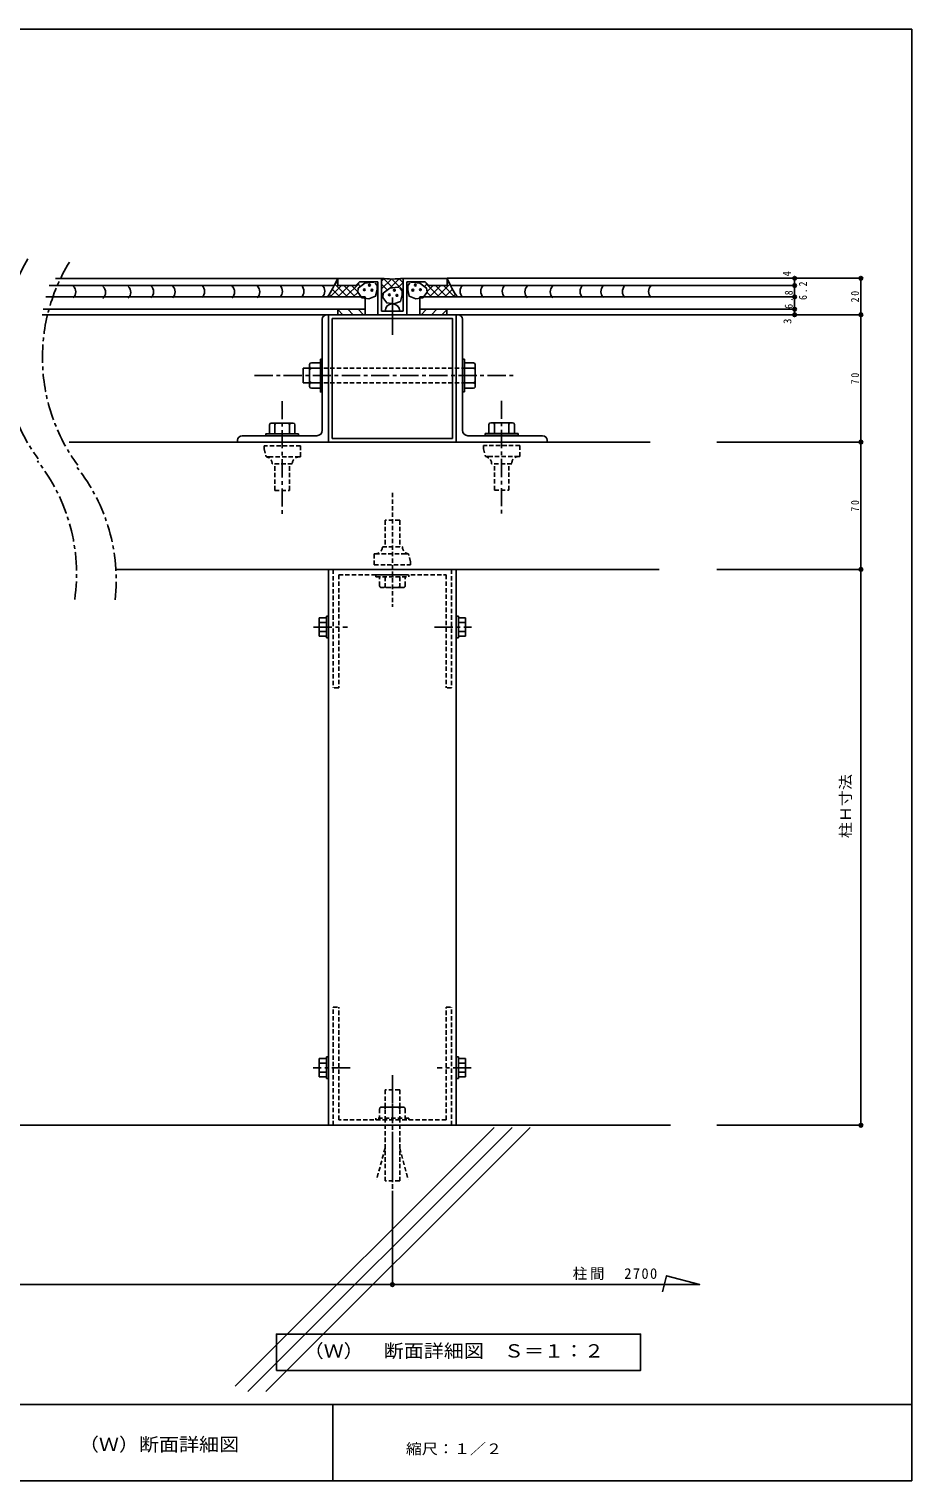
# Model space of a CAD drawing. Units: millimetres at full size, sheet at 1:2. Extents: x -3054 to 568, y -769 to 402.
# Drawn here: x 83 to 568, y -396 to 402 of the extents above; entities that cross this region are included whole.
import ezdxf
from ezdxf.enums import TextEntityAlignment as Align

# ---------------------------------------------------------------- set-up
doc = ezdxf.new("R2010")
doc.units = ezdxf.units.MM
doc.header["$LTSCALE"] = 2
doc.header["$PDMODE"] = 32
doc.header["$PDSIZE"] = 1
doc.linetypes.add('CHAIN1', pattern=[8, 5, -1, 1, -1])
doc.linetypes.add('DASHED1', pattern=[1.8, 1.2, -0.6])
doc.layers.add('0-0', color=134, linetype='Continuous')
doc.layers.add('1-0', color=7, linetype='Continuous')
doc.styles.add('ＭＳ ゴシック', font='')
doc.styles.get('ＭＳ ゴシック').set_extended_font_data('MS Gothic')

msp = doc.modelspace()

# ---------------------------------------------------------------- linework, layer by layer
at = {"layer": '0-0'}
for p, q in [((568, 402), (-550, 402)), ((568, -396), (568, 402)), ((-550, -354), (568, -354)), ((250, -354), (250, -396)), ((-550, -396), (568, -396))]:
    msp.add_line(p, q, dxfattribs=at)
at = {"layer": '1-0', "color": 5}
for p, q in [((276.685, 264.977), (97.713, 264.977)), ((252.675, 264.959), (252.675, 260.959)), ((312.685, 264.995), (428.286, 264.995)), ((250.718, 260.977), (94.124, 260.977)), ((314.642, 260.995), (428.286, 260.995)), ((267.685, 247.977), (90.838, 247.977)), ((267.685, 254.777), (92.325, 254.777)), ((252.675, 247.822), (255.539, 244.959)), ((252.685, 247.977), (252.685, 244.977)), ((258.196, 247.959), (261.196, 244.959)), ((263.852, 247.959), (266.852, 244.959)), ((267.685, 254.777), (267.685, 244.977)), ((282.685, 254.396), (282.685, 233.956)), ((297.675, 254.795), (297.675, 244.995)), ((297.675, 254.795), (428.286, 254.795)), ((297.675, 247.995), (428.286, 247.995)), ((301.508, 247.977), (298.508, 244.977)), ((307.164, 247.977), (304.164, 244.977)), ((312.685, 247.84), (309.821, 244.977)), ((312.675, 247.995), (312.675, 244.995)), ((90.338, 244.977), (425.481, 244.977)), ((244.185, 181.477), (244.185, 242.477)), ((246.685, 244.977), (247.685, 244.977)), ((247.685, 244.977), (247.685, 174.977)), ((247.685, 174.977), (247.685, 244.977)), ((247.685, 244.977), (247.685, 174.977)), ((249.685, 242.977), (249.685, 176.977)), ((282.685, 244.977), (274.685, 244.977)), ((282.685, 246.977), (276.685, 246.977)), ((282.685, 246.977), (277.985, 246.977)), ((282.685, 246.977), (288.685, 246.977)), ((282.685, 246.977), (287.385, 246.977)), ((282.685, 244.977), (290.685, 244.977)), ((317.685, 244.977), (317.685, 174.977)), ((321.185, 181.477), (321.185, 242.477)), ((197.685, 175.977), (197.685, 174.977)), ((241.185, 178.477), (200.185, 178.477)), ((249.685, 176.977), (315.685, 176.977)), ((324.185, 178.477), (365.185, 178.477)), ((367.685, 175.977), (367.685, 174.977)), ((105.199, 174.977), (424.225, 174.977)), ((197.685, 174.977), (247.685, 174.977)), ((130.902, 104.977), (429.248, 104.977)), ((247.685, 104.977), (247.685, -200.513)), ((317.685, 104.977), (317.685, -200.513)), ((-503.198, -200.513), (435.395, -200.513))]:
    msp.add_line(p, q, dxfattribs=at)
at = {"layer": '1-0'}
for p, q in [((277.981, 264.688), (276.675, 263.382)), ((282.136, 264.6), (276.675, 259.139)), ((277.836, 264.832), (282.935, 259.734)), ((286.466, 264.688), (281.309, 259.53)), ((282.675, 264.236), (288.675, 258.236)), ((286.416, 264.738), (288.675, 262.479)), ((248.034, 256.275), (249.551, 254.759)), ((254.69, 260.959), (248.49, 254.759)), ((249.609, 258.943), (253.793, 254.759)), ((252.675, 263.187), (250.993, 261.505)), ((251.094, 261.7), (258.036, 254.759)), ((258.933, 260.959), (252.733, 254.759)), ((256.078, 260.959), (262.278, 254.759)), ((264.365, 262.148), (256.976, 254.759)), ((260.321, 260.959), (263.696, 257.584)), ((263.73, 257.271), (261.218, 254.759)), ((263.62, 261.903), (265.228, 260.295)), ((272.028, 262.912), (272.586, 262.912)), ((274.258, 260.961), (273.143, 262.354)), ((276.675, 261.751), (279.936, 258.49)), ((285.745, 260.085), (286.303, 260.085)), ((288.675, 262.654), (286.106, 260.085)), ((287.976, 258.134), (286.861, 259.527)), ((291.102, 260.979), (292.217, 262.373)), ((293.332, 262.93), (292.774, 262.93)), ((301.74, 261.921), (300.132, 260.313)), ((300.995, 262.166), (308.384, 254.777)), ((301.63, 257.289), (304.142, 254.777)), ((305.039, 260.977), (301.664, 257.602)), ((309.282, 260.977), (303.082, 254.777)), ((306.427, 260.977), (312.627, 254.777)), ((314.266, 261.719), (307.324, 254.777)), ((310.67, 260.977), (316.87, 254.777)), ((315.751, 258.961), (311.567, 254.777)), ((312.685, 263.205), (314.367, 261.523)), ((317.326, 256.294), (315.809, 254.777)), ((233.759, 215.581), (233.759, 207.581)), ((233.759, 215.581), (243.262, 215.581)), ((237.185, 216.581), (237.185, 217.581)), ((237.185, 205.581), (237.185, 216.581)), ((238.185, 218.581), (243.185, 218.581)), ((243.185, 220.581), (244.185, 220.581)), ((244.185, 220.581), (244.185, 202.581)), ((321.205, 220.54), (321.205, 202.54)), ((327.205, 218.54), (322.205, 218.54)), ((327.205, 215.54), (322.205, 215.54)), ((328.205, 216.54), (328.205, 217.54)), ((328.205, 217.54), (328.205, 206.54)), ((233.759, 207.581), (243.215, 207.581)), ((237.185, 214.581), (237.185, 208.581)), ((327.205, 207.54), (322.205, 207.54)), ((328.205, 208.54), (328.205, 214.54)), ((237.185, 206.581), (237.185, 205.581)), ((238.185, 204.581), (243.185, 204.581)), ((322.205, 202.54), (321.205, 202.54)), ((327.205, 204.54), (322.205, 204.54)), ((328.205, 206.54), (328.205, 205.54)), ((215.185, 184.462), (215.185, 179.462)), ((217.185, 185.462), (216.185, 185.462)), ((216.185, 185.462), (227.185, 185.462)), ((218.185, 185.462), (218.185, 179.462)), ((225.185, 185.462), (219.185, 185.462)), ((226.185, 185.462), (226.185, 179.462)), ((227.185, 185.462), (228.185, 185.462)), ((229.185, 184.462), (229.185, 179.462)), ((335.694, 184.62), (335.694, 179.62)), ((337.694, 185.62), (336.694, 185.62)), ((336.694, 185.62), (347.694, 185.62)), ((338.694, 185.62), (338.694, 179.62)), ((345.694, 185.62), (339.694, 185.62)), ((346.694, 185.62), (346.694, 179.62)), ((347.694, 185.62), (348.694, 185.62)), ((349.694, 184.62), (349.694, 179.62)), ((231.185, 178.462), (213.185, 178.462)), ((231.185, 179.462), (231.185, 178.462)), ((351.694, 178.62), (333.694, 178.62)), ((351.694, 179.62), (351.694, 178.62)), ((242.464, 78.327), (242.464, 68.327)), ((242.464, 78.327), (246.464, 78.327)), ((242.464, 75.827), (246.464, 75.827)), ((246.464, 79.327), (246.464, 67.327)), ((246.464, 79.327), (247.464, 79.327)), ((318.905, 79.327), (317.905, 79.327)), ((318.905, 79.327), (318.905, 67.327)), ((322.905, 78.327), (318.905, 78.327)), ((322.905, 75.827), (318.905, 75.827)), ((322.905, 78.327), (322.905, 68.327)), ((242.464, 70.827), (246.464, 70.827)), ((242.464, 68.327), (246.464, 68.327)), ((246.464, 67.327), (247.464, 67.327)), ((318.905, 67.327), (317.905, 67.327)), ((322.905, 70.827), (318.905, 70.827)), ((322.905, 68.327), (318.905, 68.327)), ((242.464, -173.863), (242.464, -163.863)), ((242.464, -163.863), (246.464, -163.863)), ((242.464, -166.363), (246.464, -166.363)), ((246.464, -174.863), (246.464, -162.863)), ((246.464, -162.863), (247.464, -162.863)), ((318.905, -162.863), (317.905, -162.863)), ((318.905, -174.863), (318.905, -162.863)), ((322.905, -163.863), (318.905, -163.863)), ((322.905, -166.363), (318.905, -166.363)), ((322.905, -173.863), (322.905, -163.863)), ((242.464, -171.363), (246.464, -171.363)), ((242.464, -173.863), (246.464, -173.863)), ((246.464, -174.863), (247.464, -174.863)), ((318.905, -174.863), (317.905, -174.863)), ((322.905, -171.363), (318.905, -171.363)), ((322.905, -173.863), (318.905, -173.863)), ((338.544, -201.664), (196.395, -343.813)), ((348.444, -201.664), (203.258, -346.85)), ((358.343, -201.664), (213.157, -346.85))]:
    msp.add_line(p, q, dxfattribs=at)
at = {"layer": '1-0', "color": 4}
for p, q in [((491.023, 264.995), (425.481, 264.995)), ((503.581, 264.995), (425.481, 264.995)), ((540, 264.995), (460.884, 264.995)), ((503.581, 260.995), (503.581, 264.995)), ((540, 244.977), (540, 264.995)), ((503.581, 260.995), (425.481, 260.995)), ((503.581, 254.795), (503.581, 260.995)), ((503.581, 254.795), (425.481, 254.795)), ((503.581, 247.995), (425.481, 247.995)), ((503.581, 247.995), (503.581, 254.795)), ((503.581, 244.977), (503.581, 247.995)), ((491.023, 244.977), (425.481, 244.977)), ((503.581, 244.977), (425.481, 244.977)), ((540, 244.977), (460.884, 244.977)), ((540, 174.977), (540, 244.977)), ((540, 174.977), (460.884, 174.977)), ((540, 104.977), (540, 174.977)), ((540, 104.977), (460.884, 104.977)), ((540, -200.513), (540, 104.977)), ((540, -200.513), (460.884, -200.513)), ((282.685, -288.071), (282.685, -239.095)), ((-428.198, -288.071), (282.685, -288.071)), ((282.685, -288.071), (281.719, -287.812)), ((282.685, -288.071), (281.719, -288.33)), ((282.685, -288.071), (283.65, -287.812)), ((282.685, -288.071), (450.409, -288.071)), ((282.685, -288.071), (283.65, -288.33))]:
    msp.add_line(p, q, dxfattribs=at)
at = {"layer": '1-0', "linetype": 'DASHED1'}
for p, q in [((322.968, 215.54), (243.262, 215.54)), ((322.968, 207.54), (243.215, 207.54)), ((212.185, 171.192), (212.185, 172.962)), ((232.185, 172.962), (212.185, 172.962)), ((212.185, 171.192), (213.333, 166.909)), ((232.185, 166.962), (232.185, 172.962)), ((332.694, 171.351), (332.694, 173.12)), ((352.694, 173.12), (332.694, 173.12)), ((332.694, 171.351), (333.841, 167.068)), ((352.694, 167.12), (352.694, 173.12)), ((214.685, 166.962), (213.318, 166.962)), ((231.685, 166.962), (213.318, 166.962)), ((227.685, 162.962), (216.685, 162.962)), ((218.185, 148.462), (218.185, 162.962)), ((231.685, 166.962), (232.185, 166.962)), ((335.194, 167.12), (333.827, 167.12)), ((352.194, 167.12), (333.827, 167.12)), ((348.194, 163.12), (337.194, 163.12)), ((338.694, 148.62), (338.694, 163.12)), ((352.194, 167.12), (352.694, 167.12)), ((282.685, 147.024), (282.685, 84.39)), ((286.685, 131.977), (286.685, 117.477)), ((272.685, 113.477), (272.685, 107.477)), ((273.185, 113.477), (272.685, 113.477)), ((273.185, 113.477), (291.551, 113.477)), ((277.185, 117.477), (288.185, 117.477)), ((290.185, 113.477), (291.551, 113.477)), ((292.685, 109.247), (291.537, 113.53)), ((272.685, 107.477), (292.685, 107.477)), ((292.685, 109.247), (292.685, 107.477)), ((273.685, 100.977), (273.685, 101.977)), ((273.685, 101.977), (291.685, 101.977)), ((275.685, 95.977), (275.685, 100.977)), ((278.685, 94.977), (278.685, 100.977)), ((286.685, 94.977), (286.685, 100.977)), ((289.685, 95.977), (289.685, 100.977)), ((277.685, 94.977), (276.685, 94.977)), ((288.685, 94.977), (277.685, 94.977)), ((279.685, 94.977), (285.685, 94.977)), ((287.685, 94.977), (288.685, 94.977)), ((278.685, -181.013), (278.685, -196.513)), ((286.685, -181.013), (278.685, -181.013)), ((282.685, -242.56), (282.685, -179.926)), ((286.685, -181.013), (286.685, -196.513)), ((275.685, -191.513), (275.685, -196.513)), ((277.685, -190.513), (276.685, -190.513)), ((276.685, -190.513), (287.685, -190.513)), ((285.685, -190.513), (279.685, -190.513)), ((287.685, -190.513), (288.685, -190.513)), ((289.685, -191.513), (289.685, -196.513)), ((291.685, -196.513), (273.685, -196.513)), ((278.685, -196.513), (278.685, -231.013)), ((286.685, -196.513), (286.685, -231.013)), ((291.685, -196.513), (291.685, -197.513)), ((278.685, -213.013), (274.026, -230.4)), ((286.685, -213.013), (291.343, -230.4)), ((286.685, -231.013), (278.685, -231.013))]:
    msp.add_line(p, q, dxfattribs=at)
at = {"layer": '1-0', "color": 4, "linetype": 'CHAIN1'}
for p, q in [((206.969, 211.54), (350.827, 211.54)), ((222.185, 197.561), (222.185, 135.601)), ((342.694, 197.719), (342.694, 135.759))]:
    msp.add_line(p, q, dxfattribs=at)
at = {"layer": '1-0', "color": 5, "linetype": 'DASHED1'}
for p, q in [((250.185, 104.977), (250.185, 39.977)), ((315.185, 104.977), (315.185, 39.977)), ((253.185, 101.977), (253.185, 39.977)), ((253.185, 39.977), (250.185, 39.977)), ((315.185, 39.977), (312.185, 39.977)), ((250.185, -200.513), (250.185, -135.513)), ((250.185, -135.513), (253.185, -135.513)), ((312.185, -197.513), (312.185, -135.513)), ((312.185, -135.513), (315.185, -135.513)), ((315.185, -200.513), (315.185, -135.513))]:
    msp.add_line(p, q, dxfattribs=at)
at = {"layer": '1-0', "linetype": 'CHAIN1'}
for p, q in [((239.394, 73.327), (258.041, 73.327)), ((305.854, 73.327), (326.174, 73.327)), ((259.515, -168.863), (239.195, -168.863)), ((282.685, -172.966), (282.685, -243.934)), ((325.975, -168.863), (307.328, -168.863))]:
    msp.add_line(p, q, dxfattribs=at)
at = {"layer": '1-0', "color": 5}
for points in [[(252.685, 264.977), (276.685, 264.977), (276.685, 246.977)], [(252.685, 264.977), (252.685, 260.977), (262.685, 260.977), (264.685, 262.977), (274.685, 262.977), (274.685, 244.977)], [(312.685, 264.977), (288.685, 264.977), (288.685, 246.977)], [(312.685, 264.977), (312.685, 260.977), (302.685, 260.977), (300.685, 262.977), (290.685, 262.977), (290.685, 244.977)], [(249.685, 242.977), (315.685, 242.977), (315.685, 176.977)]]:
    msp.add_lwpolyline(points, dxfattribs=at)
at = {"layer": '1-0'}
for points in [[(272.028, 262.912), (267.568, 262.354), (263.943, 259.567), (263.665, 257.336), (265.895, 254.27), (269.798, 253.712), (273.422, 255.106), (274.258, 258.73), (274.258, 260.961)], [(285.745, 260.085), (281.285, 259.527), (277.661, 256.74), (277.382, 254.51), (279.612, 251.443), (283.515, 250.885), (287.139, 252.279), (287.976, 255.903), (287.976, 258.134)], [(293.332, 262.93), (297.792, 262.373), (301.417, 259.585), (301.695, 257.355), (299.465, 254.288), (295.562, 253.731), (291.938, 255.124), (291.102, 258.749), (291.102, 260.979)], [(243.185, 220.581), (243.185, 202.581), (244.185, 202.581)], [(322.205, 202.54), (322.205, 220.54), (321.205, 220.54)], [(231.185, 179.462), (213.185, 179.462), (213.185, 178.462)], [(351.694, 179.62), (333.694, 179.62), (333.694, 178.62)]]:
    msp.add_lwpolyline(points, dxfattribs=at)
at = {"layer": '1-0', "linetype": 'DASHED1'}
for points in [[(218.185, 148.462), (226.185, 148.462), (226.185, 162.962)], [(338.694, 148.62), (346.694, 148.62), (346.694, 163.12)], [(286.685, 131.977), (278.685, 131.977), (278.685, 117.477)], [(273.685, 100.977), (291.685, 100.977), (291.685, 101.977)], [(273.685, -196.513), (273.685, -197.513), (291.685, -197.513)]]:
    msp.add_lwpolyline(points, dxfattribs=at)
at = {"layer": '1-0', "color": 5, "linetype": 'DASHED1'}
for points in [[(253.185, 101.977), (312.185, 101.977), (312.185, 39.977)], [(312.185, -197.513), (253.185, -197.513), (253.185, -135.513)]]:
    msp.add_lwpolyline(points, dxfattribs=at)
at = {"layer": '1-0', "color": 4}
msp.add_lwpolyline([(450.409, -288.071), (451.344, -288.071), (433.295, -283.235), (430.938, -292.03)], dxfattribs=at)
at = {"layer": '1-0'}
msp.add_lwpolyline([(218.977, -335.256), (418.977, -335.256), (418.977, -315.256), (218.977, -315.256)], close=True, dxfattribs=at)
at = {"layer": '1-0', "color": 5}
for centre in [(503.581, 264.995), (540, 264.995), (503.581, 260.995), (503.581, 254.795), (503.581, 247.995), (503.581, 244.977), (540, 244.977), (540, 174.977), (540, 104.977), (540, -200.513), (282.685, -288.071)]:
    msp.add_circle(centre, 1, dxfattribs=at)
at = {"layer": '1-0', "linetype": 'CHAIN1'}
for centre, start, end in [((168.7, 225.064), 149.58181, 216.30805), ((190.512, 221.44), 148.42901, 216.30805), ((9.229, 102.691), 351.83563, 38.29713), ((31.041, 99.068), 353.80948, 38.29713)]:
    msp.add_arc(centre, 100, start, end, dxfattribs=at)
at = {"layer": '1-0', "color": 5}
for centre, radius, start, end in [((180.222, 298.103), 79.675, 326.86228, 335.41795), ((282.675, 314.598), 50, 263.1079, 276.8921), ((385.138, 298.122), 79.675, 204.58205, 213.13772), ((282.685, 246.977), 4, 90, 180), ((282.685, 246.977), 4, 0, 90), ((246.685, 242.477), 2.5, 90, 180), ((318.685, 242.477), 2.5, 0, 90), ((200.185, 175.977), 2.5, 90, 180), ((241.185, 181.477), 3, 270, 0), ((324.185, 181.477), 3, 180, 270), ((365.185, 175.977), 2.5, 0, 90)]:
    msp.add_arc(centre, radius, start, end, dxfattribs=at)
at = {"layer": '1-0'}
for centre, radius, start, end in [((104.32, 257.485), 4.448, 312.51045, 47.48955), ((120.726, 257.249), 4.448, 312.51045, 47.48955), ((134.604, 257.273), 4.448, 312.51045, 47.48955), ((147.064, 257.601), 4.448, 312.51045, 47.48955), ((158.868, 257.601), 4.448, 312.51045, 47.48955), ((175.139, 257.717), 4.448, 312.51045, 47.48955), ((191.546, 257.481), 4.448, 312.51045, 47.48955), ((205.423, 257.505), 4.448, 312.51045, 47.48955), ((217.883, 257.833), 4.448, 312.51045, 47.48955), ((229.687, 257.833), 4.448, 312.51045, 47.48955), ((241.078, 257.921), 4.448, 312.51045, 47.48955), ((324.282, 257.939), 4.448, 132.51045, 227.48955), ((335.673, 257.852), 4.448, 132.51045, 227.48955), ((347.477, 257.852), 4.448, 132.51045, 227.48955), ((359.937, 257.524), 4.448, 132.51045, 227.48955), ((373.814, 257.499), 4.448, 132.51045, 227.48955), ((390.221, 257.735), 4.448, 132.51045, 227.48955), ((401.613, 257.648), 4.448, 132.51045, 227.48955), ((413.417, 257.648), 4.448, 132.51045, 227.48955), ((427.803, 257.735), 4.448, 132.51045, 227.48955), ((238.185, 217.581), 1, 90, 180), ((238.185, 216.581), 1, 180, 270), ((238.185, 214.581), 1, 90, 180), ((327.205, 217.54), 1, 0, 90), ((327.205, 216.54), 1, 270, 0), ((327.205, 214.54), 1, 0, 90), ((238.185, 208.581), 1, 180, 270), ((238.185, 206.581), 1, 90, 180), ((327.205, 208.54), 1, 270, 0), ((327.205, 206.54), 1, 0, 90), ((238.185, 205.581), 1, 180, 270), ((327.205, 205.54), 1, 270, 0), ((216.185, 184.462), 1, 90, 180), ((217.185, 184.462), 1, 0, 90), ((219.185, 184.462), 1, 90, 180), ((225.185, 184.462), 1, 0, 90), ((227.185, 184.462), 1, 90, 180), ((228.185, 184.462), 1, 0, 90), ((336.694, 184.62), 1, 90, 180), ((337.694, 184.62), 1, 0, 90), ((339.694, 184.62), 1, 90, 180), ((345.694, 184.62), 1, 0, 90), ((347.694, 184.62), 1, 90, 180), ((348.694, 184.62), 1, 0, 90)]:
    msp.add_arc(centre, radius, start, end, dxfattribs=at)
at = {"layer": '1-0', "linetype": 'DASHED1'}
for centre, radius, start, end in [((212.685, 162.962), 4, 0, 80.68179), ((231.685, 162.962), 4, 90, 180), ((333.194, 163.12), 4, 0, 80.68179), ((352.194, 163.12), 4, 90, 180), ((273.185, 117.477), 4, 270, 0), ((292.185, 117.477), 4, 180, 260.68179), ((276.685, 95.977), 1, 180, 270), ((277.685, 95.977), 1, 270, 0), ((279.685, 95.977), 1, 180, 270), ((285.685, 95.977), 1, 270, 0), ((287.685, 95.977), 1, 180, 270), ((288.685, 95.977), 1, 270, 0), ((276.685, -191.513), 1, 90, 180), ((277.685, -191.513), 1, 0, 90), ((279.685, -191.513), 1, 90, 180), ((285.685, -191.513), 1, 0, 90), ((287.685, -191.513), 1, 90, 180), ((288.685, -191.513), 1, 0, 90)]:
    msp.add_arc(centre, radius, start, end, dxfattribs=at)
at = {"layer": '1-0', "color": 4}
for p in [(503.581, 264.995), (540, 264.995), (503.581, 260.995), (503.581, 254.795), (503.581, 247.995), (503.581, 244.977), (540, 244.977), (540, 174.977), (540, 104.977), (540, -200.513)]:
    msp.add_point(p, dxfattribs=at)
at = {"layer": '1-0'}
for p in [(267.289, 258.73), (270.077, 261.239), (271.47, 258.452), (281.006, 255.903), (283.794, 258.412), (285.188, 255.625), (293.89, 258.47), (295.283, 261.258), (298.071, 258.749)]:
    msp.add_point(p, dxfattribs=at)

# ---------------------------------------------------------------- texts
at = {"layer": '0-0', "color": 3, "style": 'ＭＳ ゴシック', "width": 1.1}
msp.add_text('（Ｗ）断面詳細図', height=7.331, dxfattribs=at).set_placement((110.512, -381.767), align=Align.BOTTOM_LEFT)
at = {"layer": '0-0', "color": 7, "style": 'ＭＳ ゴシック', "width": 1.1}
msp.add_text('縮尺：１／２', height=5.865, dxfattribs=at).set_placement((290.093, -383.023), align=Align.BOTTOM_LEFT)
at = {"layer": '1-0', "style": 'ＭＳ ゴシック'}
for s, p in [('4', (502.849, 266.032)), ('3', (503.118, 239.892))]:
    msp.add_text(s, height=4.399, rotation=90, dxfattribs=at).set_placement(p, align=Align.BOTTOM_LEFT)
at = {"layer": '1-0', "style": 'ＭＳ ゴシック', "width": 1.1}
msp.add_text('柱Ｈ寸法', height=5.865, rotation=90, dxfattribs=at).set_placement((536.233, -42.698), align=Align.BOTTOM_LEFT)
at = {"layer": '1-0', "color": 3, "style": 'ＭＳ ゴシック', "width": 1.1}
msp.add_text('（Ｗ）\u3000断面詳細図\u3000Ｓ＝１：２\u3000', height=7.331, dxfattribs=at).set_placement((233.935, -330.372), align=Align.BOTTOM_LEFT)
at = {"layer": '1-0', "char_height": 4.399, "attachment_point": 7, "rotation": 90, "style": 'ＭＳ ゴシック'}
for s, insert in [('\\T1.38;\\W0.9;6.8', (502.579, 248.246)), ('\\T1.38;\\W0.9;6.2', (510.394, 253.097)), ('\\T1.36;\\W0.9;20', (539, 251.736)), ('\\T1.36;\\W0.9;70', (539, 206.727)), ('\\T1.36;\\W0.9;70', (539, 136.727))]:
    msp.add_mtext(s, dxfattribs=dict(at, insert=insert))
at = {"layer": '1-0', "insert": (381.694, -285.56), "char_height": 5.865, "attachment_point": 7, "style": 'ＭＳ ゴシック'}
msp.add_mtext('\\T1.18;柱間\u30002700', dxfattribs=at)

doc.saveas('drawing.dxf')
